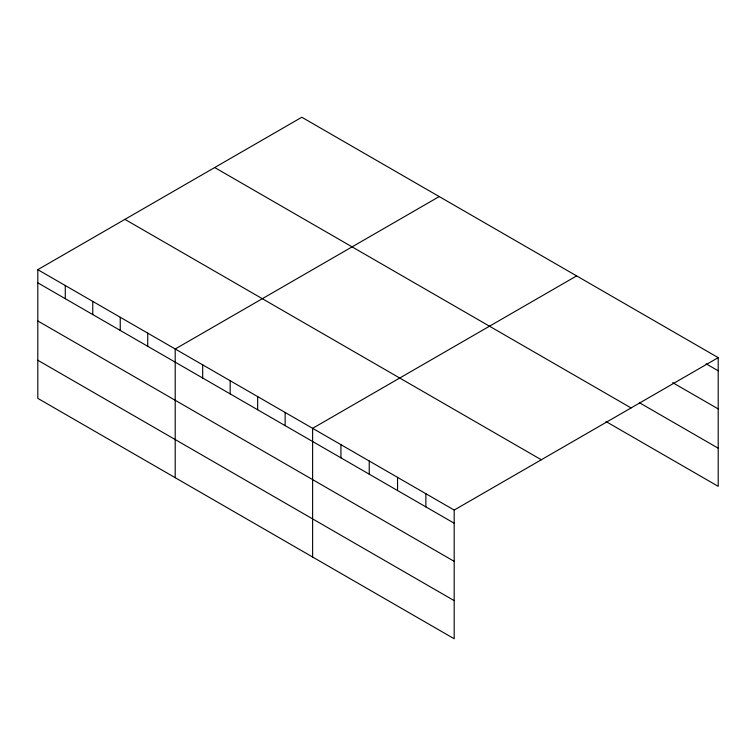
<?xml version="1.0" encoding="UTF-8"?>
<svg xmlns="http://www.w3.org/2000/svg" width="756" height="756" viewBox="0 0 756 756"><rect width="100%" height="100%" fill="white"/><g stroke="black" fill="none" stroke-linecap="round" stroke-linejoin="round"><path stroke-width="1.13" d="M454.186 561.349L454.186 510.064L37.8 269.665L37.8 398.365L454.186 638.754L454.186 561.349L37.8 320.95M605.953 421.527L718.2 486.335L718.2 357.635L301.814 117.246L37.8 269.665M439.227 196.569L175.203 348.998L175.203 477.688M576.63 275.902L312.615 428.331L312.615 557.021M454.186 510.064L718.2 357.635M706.066 363.787L718.2 370.799M672.698 382.649L718.2 408.92M639.321 402.664L718.2 448.204M214.695 167.539L631.071 407.938M124.929 219.372L541.305 459.761M37.8 282.829L454.186 523.228M37.8 360.234L454.186 600.633M425.874 493.715L425.874 506.879M397.552 477.376L397.552 490.531M369.24 461.028L369.24 474.182M340.928 444.679L340.928 457.834M285.135 412.464L285.135 425.628M257.654 396.598L257.654 409.761M230.174 380.731L230.174 393.895M202.684 364.865L202.684 378.028M147.722 333.131L147.722 346.295M120.242 317.265L120.242 330.429M92.761 301.398L92.761 314.562M65.281 285.532L65.281 298.696"/></g></svg>
